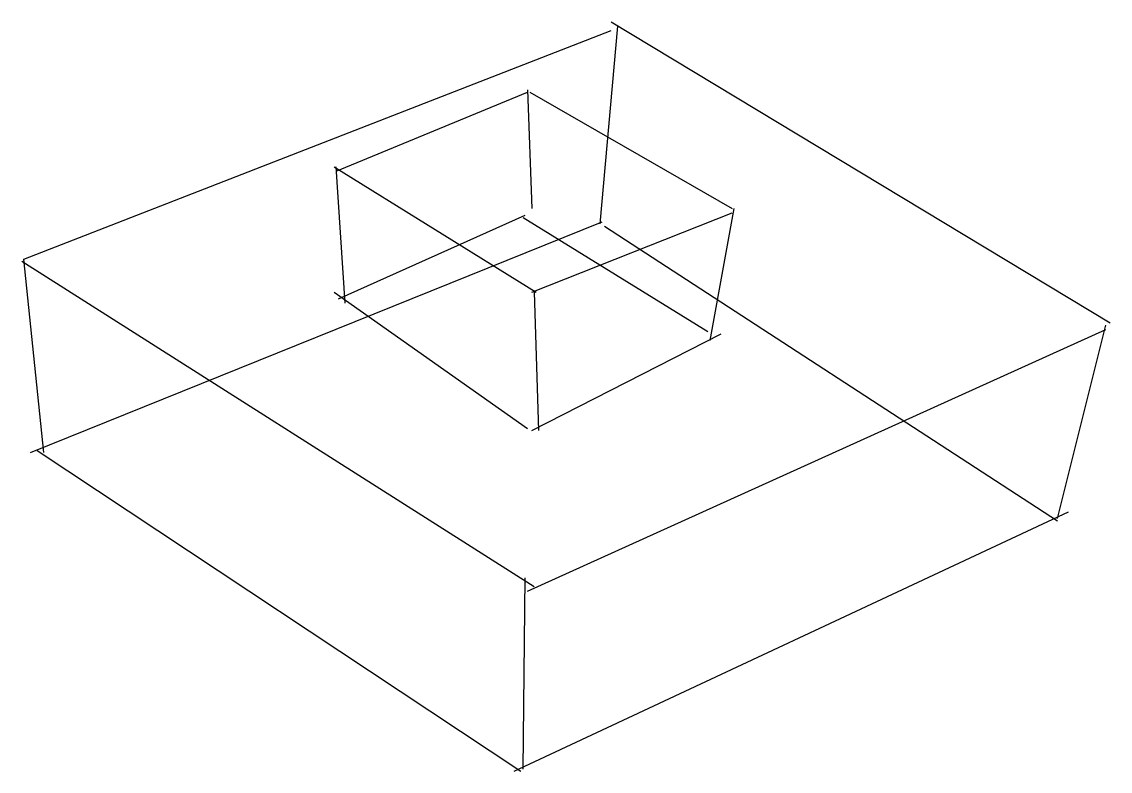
# Model space of a CAD drawing. Header units: metres. Extents: x -195 to 300, y -126 to 214.
import ezdxf

# ---------------------------------------------------------------- set-up
doc = ezdxf.new("R2010")
doc.units = ezdxf.units.M

msp = doc.modelspace()

# ---------------------------------------------------------------- linework, layer by layer
at = {"color": 0}
for p, q in [((73, 214.5), (300, 77.5)), ((-194, 106.5), (73, 210.5)), ((68, 122.5), (76, 212.5)), ((35, 183.5), (37, 129.5)), ((-52, 146.5), (35, 182.5)), ((36, 182.5), (128, 129.5)), ((-53, 148.5), (39, 91.5)), ((-48, 86.5), (-52, 148.5)), ((118, 69.5), (129, 129.5)), ((-51, 88.5), (34, 126.5)), ((33, 125.5), (117, 73.5)), ((37, 91.5), (128, 127.5)), ((-191, 18.5), (69, 123.5)), ((70, 121.5), (276, -12.5)), ((-195, 105.5), (38, -42.5)), ((-185, 18.5), (-194, 106.5)), ((-53, 91.5), (35, 29.5)), ((38, 91.5), (40, 28.5)), ((35, -44.5), (298, 74.5)), ((276, -11.5), (298, 76.5)), ((37, 28.5), (123, 72.5)), ((-188, 19.5), (32, -126.5)), ((29, -126.5), (281, -8.5)), ((33, -125.5), (34, -38.5))]:
    msp.add_line(p, q, dxfattribs=at)

doc.saveas('drawing.dxf')
